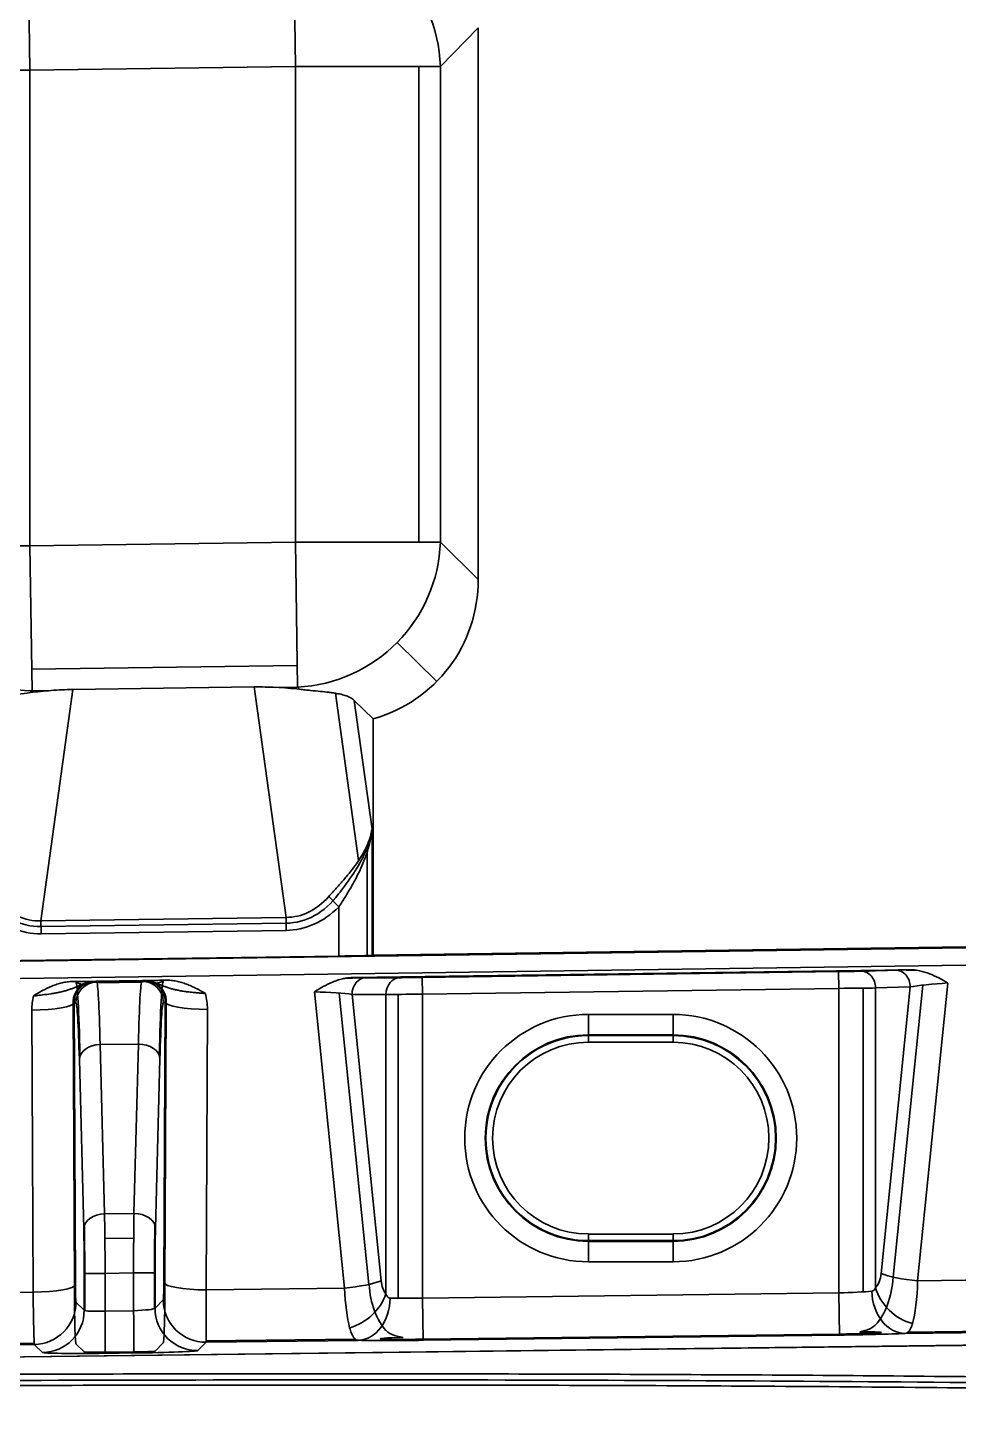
# Model space of a CAD drawing. Header units: millimetres. Extents: x 83 to 1196, y -164 to 735.
# Drawn here: x 287.74 to 309.84, y 95.4 to 128.64 of the extents above; entities that cross this region are included whole.
import ezdxf

# ---------------------------------------------------------------- set-up
doc = ezdxf.new("R2010")
doc.units = ezdxf.units.MM
doc.layers.add('1', color=7, linetype='Continuous', true_color=0xffffff)

msp = doc.modelspace()

# ---------------------------------------------------------------- linework, layer by layer
at = {"layer": '1', "color": 7, "linetype": 'Continuous', "lineweight": 35}
for p, q in [((287.786, 127.633), (287.738, 131.08)), ((294.092, 127.722), (294.043, 131.169)), ((298.439, 128.635), (297.538, 127.722)), ((298.439, 128.635), (298.439, 115.527)), ((284.34, 127.633), (287.786, 127.633)), ((294.092, 127.722), (287.786, 127.633)), ((287.786, 127.633), (287.786, 116.326)), ((294.092, 116.415), (294.092, 127.722)), ((294.092, 127.722), (297.538, 127.722)), ((297.028, 127.722), (297.028, 116.415)), ((297.538, 127.722), (297.538, 116.415)), ((284.34, 116.326), (287.786, 116.326)), ((287.786, 116.326), (294.092, 116.415)), ((287.835, 112.88), (287.786, 116.326)), ((294.092, 116.415), (297.538, 116.415)), ((294.14, 112.969), (294.092, 116.415)), ((297.538, 116.415), (298.439, 115.527)), ((297.453, 113.101), (296.511, 114.03)), ((287.828, 113.39), (294.133, 113.479)), ((287.835, 112.88), (287.791, 112.835)), ((288.29, 112.886), (287.835, 112.88)), ((288.802, 112.91), (288.046, 107.41)), ((288.802, 112.91), (293.114, 112.971)), ((293.87, 107.492), (293.114, 112.971)), ((294.14, 112.969), (293.624, 112.961)), ((294.194, 112.916), (294.14, 112.969)), ((295.048, 112.821), (295.596, 108.845)), ((295.493, 112.65), (295.939, 112.21)), ((295.493, 112.65), (295.915, 109.593)), ((295.939, 106.592), (295.939, 112.21)), ((295.915, 109.593), (295.915, 106.591)), ((295.798, 109.045), (295.798, 106.587)), ((378.831, 107.742), (179.031, 104.927)), ((179.031, 104.923), (378.831, 107.739)), ((294.884, 107.988), (295.127, 107.74)), ((295.127, 106.574), (295.127, 107.74)), ((288.046, 107.41), (293.87, 107.492)), ((288.046, 107.41), (288.05, 107.103)), ((288.048, 107.275), (293.872, 107.357)), ((293.87, 107.492), (293.874, 107.185)), ((179.038, 104.514), (378.838, 107.329)), ((293.874, 107.185), (288.05, 107.103)), ((295.939, 106.592), (324.939, 107.001)), ((295.127, 106.574), (286.751, 106.456)), ((295.939, 106.592), (295.915, 106.591)), ((296.248, 106.057), (295.402, 106.058)), ((295.453, 106.063), (308.679, 106.249)), ((295.782, 106.064), (296.586, 106.064)), ((297.109, 106.068), (307.003, 106.208)), ((297.109, 106.065), (307.003, 106.204)), ((297.114, 105.667), (297.109, 106.068)), ((307.009, 105.806), (307.003, 106.208)), ((307.525, 106.218), (308.35, 106.241)), ((308.741, 106.246), (307.876, 106.221)), ((288.796, 105.969), (291.018, 106.001)), ((288.876, 105.948), (289.061, 105.89)), ((289.325, 105.97), (289.371, 105.955)), ((290.447, 105.97), (289.371, 105.955)), ((289.38, 105.937), (290.438, 105.952)), ((290.447, 105.97), (290.494, 105.986)), ((290.956, 105.977), (290.764, 105.911)), ((295.262, 98.68), (294.545, 105.721)), ((295.842, 98.77), (295.137, 105.694)), ((297.114, 105.667), (307.009, 105.806)), ((307.009, 105.806), (307.009, 98.568)), ((307.589, 105.812), (307.589, 98.593)), ((307.879, 105.816), (308.703, 105.839)), ((307.879, 105.816), (307.879, 98.688)), ((308.703, 105.839), (308.01, 99.027)), ((309.007, 105.883), (308.3, 98.942)), ((309.601, 105.933), (308.88, 98.852)), ((288.841, 98.726), (288.81, 105.43)), ((288.836, 105.465), (288.867, 98.762)), ((288.836, 105.465), (288.876, 105.452)), ((290.956, 105.468), (290.997, 105.481)), ((290.966, 98.813), (290.997, 105.481)), ((290.992, 98.778), (291.023, 105.446)), ((295.439, 105.662), (296.244, 105.662)), ((296.132, 98.855), (295.439, 105.662)), ((296.244, 98.541), (296.244, 105.662)), ((296.534, 98.439), (296.534, 105.663)), ((297.114, 98.444), (297.114, 105.667)), ((287.831, 105.291), (287.862, 98.587)), ((291.971, 98.639), (292.002, 105.307)), ((303.067, 105.185), (301.057, 105.185)), ((303.067, 105.185), (303.067, 104.683)), ((301.057, 104.7), (303.067, 104.7)), ((290.362, 104.482), (289.452, 104.469)), ((289.452, 104.469), (289.557, 100.445)), ((290.257, 100.455), (290.362, 104.482)), ((303.067, 104.683), (301.057, 104.683)), ((301.057, 104.683), (301.057, 104.525)), ((303.067, 104.525), (301.057, 104.525)), ((303.067, 104.683), (303.067, 104.525)), ((288.959, 104.116), (289.064, 100.091)), ((290.769, 100.101), (290.873, 104.128)), ((289.557, 100.445), (290.257, 100.455)), ((290.25, 99.867), (289.565, 99.858)), ((301.057, 99.809), (301.057, 99.966)), ((301.057, 99.966), (303.067, 99.966)), ((301.057, 99.809), (303.067, 99.809)), ((301.057, 99.306), (301.057, 99.809)), ((303.067, 99.792), (301.057, 99.792)), ((303.067, 99.966), (303.067, 99.809)), ((303.067, 99.306), (303.067, 99.809)), ((289.571, 99.03), (290.249, 99.04)), ((290.758, 99.04), (290.249, 99.04)), ((290.249, 98.143), (290.249, 99.04)), ((290.745, 98.192), (290.745, 99.04)), ((290.758, 98.2), (290.758, 99.04)), ((301.057, 99.306), (303.067, 99.306)), ((289.075, 99.03), (289.075, 98.154)), ((289.075, 99.03), (289.571, 99.03)), ((289.088, 98.147), (289.088, 99.03)), ((289.571, 99.03), (289.571, 98.135)), ((308.88, 98.852), (312.923, 98.903)), ((285.754, 98.561), (287.862, 98.587)), ((290.758, 98.2), (290.954, 98.398)), ((291.971, 98.639), (295.262, 98.68)), ((307.009, 98.568), (297.114, 98.444)), ((297.127, 97.44), (297.114, 98.444)), ((307.021, 97.564), (307.009, 98.568)), ((288.879, 98.347), (289.075, 98.154)), ((289.571, 98.135), (290.249, 98.143)), ((290.954, 97.381), (290.758, 97.183)), ((291.775, 97.196), (291.971, 97.394)), ((291.971, 97.394), (295.588, 97.439)), ((291.973, 97.426), (295.515, 97.47)), ((297.118, 97.465), (307.021, 97.589)), ((307.021, 97.564), (297.127, 97.44)), ((308.586, 97.603), (312.958, 97.658)), ((308.655, 97.636), (312.953, 97.69)), ((313.469, 97.366), (190.904, 95.866)), ((313.484, 97.362), (191.658, 95.874)), ((285.309, 97.31), (287.887, 97.342)), ((285.323, 97.342), (287.884, 97.374)), ((287.887, 97.342), (288.083, 97.15)), ((288.879, 97.355), (289.075, 97.162)), ((290.246, 97.164), (289.568, 97.156)), ((289.572, 97.13), (290.249, 97.139))]:
    msp.add_line(p, q, dxfattribs=at)
for centre, radius, start, end in [((301.057, 102.246), 2.94, 89.9999, 269.9999), ((303.067, 102.246), 2.94, 269.9999, 89.9999), ((301.057, 102.246), 2.454, 89.9999, 269.9999), ((303.067, 102.246), 2.454, 269.9999, 89.9999), ((301.057, 102.246), 2.437, 89.9999, 270), ((301.057, 102.246), 2.279, 89.9999, 269.9999), ((303.067, 102.246), 2.437, 270, 89.9999), ((303.067, 102.246), 2.279, 269.9999, 89.9999)]:
    msp.add_arc(centre, radius, start, end, dxfattribs=at)
for centre, major_axis, ratio, start_param, end_param in [((294.092, 127.722), (2.492, -2.457), 0.969883, 0.793654, 2.347939), ((287.786, 116.326), (-2.492, 2.457), 0.969883, 0.793654, 2.347939), ((294.092, 116.415), (-2.457, -2.492), 0.970682, 0.807304, 2.334289), ((294.885, 115.633), (2.567, -2.532), 0.970682, 5.776976, 7.046678), ((288.518, 112.334), (2.233, 0.111), 0.252964, 1.660403, 1.889621), ((293.36, 112.402), (-2.224, 0.034), 0.255118, 4.33228, 4.597407), ((293.564, 110.926), (-0.491, 3.557), 0.612757, 3.058346, 3.690934), ((288.314, 110.852), (0.49, 3.565), 0.611301, 2.591963, 3.243441), ((288.402, 111.494), (0.56, 4.073), 0.535129, 2.71665, 3.23415), ((293.476, 111.565), (-0.561, 4.061), 0.536594, 3.065935, 3.566215), ((293.476, 111.565), (-0.602, 4.365), 0.612757, 3.065935, 3.566215), ((288.402, 111.494), (0.602, 4.376), 0.611301, 2.71665, 3.23415), ((295.127, 106.581), (0.8, 0.011), 0.008555, 4.712269, 6.108532), ((294.53, 106.041), (1.009, 0.014), 0.008666, 5.545918, 6.80991), ((295.787, 105.662), (0, 0.402), 0.866025, 0.017111, 1.571447), ((294.566, 106.041), (1.412, 0.02), 0.008666, 0.533194, 0.891584), ((296.592, 105.662), (0, 0.402), 0.866025, 0.017111, 1.571447), ((297.114, 106.074), (1.005, 0.014), 0.008555, 3.67272, 4.706689), ((297.109, 106.074), (0.603, 0.008), 0.008555, 3.665071, 4.712269), ((307.009, 106.213), (1.005, 0.014), 0.008555, 4.706689, 5.753561), ((307.003, 106.213), (0.603, 0.008), 0.008555, 4.712269, 5.759466), ((307.531, 105.816), (-0.012, 0.402), 0.865935, 4.687378, 6.266079), ((309.569, 106.253), (1.416, 0.02), 0.008641, 2.250131, 2.60815), ((308.355, 105.839), (-0.012, 0.402), 0.865935, 4.687378, 6.266079), ((309.616, 106.254), (1.012, 0.014), 0.008641, 2.614623, 3.861248), ((289.312, 105.473), (-0.313, 0.395), 0.995047, 6.080405, 7.269094), ((289.339, 105.465), (-0.326, 0.39), 0.984962, 5.608215, 7.164724), ((289.378, 105.452), (0.15, 0.48), 0.999624, 0.317237, 1.873747), ((288.874, 100.923), (0, 5.025), 0.026194, 5.421788, 6.272496), ((289.377, 100.93), (-0.007, 5.025), 0.022354, 5.493876, 6.27491), ((290.455, 100.945), (-0.007, 5.025), 0.024782, 0.008868, 0.789902), ((290.454, 105.468), (-0.162, 0.476), 0.999618, 4.384026, 5.968661), ((290.494, 105.481), (0.321, 0.394), 0.984785, 5.389761, 6.974396), ((290.521, 105.49), (0.309, 0.399), 0.994995, 0.211724, 0.531318), ((290.521, 105.49), (0.309, 0.399), 0.994995, 5.284195, 6.494639), ((290.958, 100.952), (0, 5.025), 0.026177, 0.011466, 0.865283), ((290.494, 105.307), (0.926, 1.196), 0.994995, 5.369171, 5.621921), ((294.571, 105.639), (-1.012, 0.022), 0.08011, 3.683929, 4.740064), ((307.009, 105.811), (1.005, 0.008), 0.005134, 4.712346, 5.759543), ((309.575, 105.851), (1.016, 0.062), 0.079264, 1.540411, 2.596175), ((289.339, 105.29), (-0.94, 1.185), 0.995047, 0.677735, 0.902278), ((287.831, 105.465), (1.005, 0.005), 0.173633, 4.711402, 6.256601), ((288.875, 100.93), (0, 4.523), 0.026194, 5.493961, 6.274995), ((290.958, 100.945), (0, 4.523), 0.026177, 0.008922, 0.789957), ((292.002, 105.481), (-1.005, 0.005), 0.173634, 0.026584, 1.571412), ((297.114, 105.672), (1.005, 0.008), 0.005134, 3.665148, 4.712346), ((301.057, 105.185), (0, 0.502), 0.000002, 1.570796, 3.106686), ((289.461, 104.116), (0.502, 0.013), 0.704189, 1.571013, 3.104716), ((290.371, 104.128), (-0.502, 0.013), 0.703705, 3.178444, 4.749154), ((289.566, 100.091), (0.502, 0.013), 0.704189, 1.571013, 3.104716), ((289.538, 99.03), (-0.007, 2.01), 0.016593, 4.712733, 5.493768), ((290.295, 99.04), (-0.007, 2.01), 0.022688, 0.789829, 1.570863), ((290.267, 100.101), (-0.502, 0.013), 0.703705, 3.178444, 4.749154), ((289.036, 99.03), (0, 1.508), 0.026194, 4.712926, 5.493961), ((289.035, 99.022), (0, 2.01), 0.026194, 4.716285, 5.320137), ((290.797, 99.047), (0, 2.01), 0.026177, 0.971133, 1.574434), ((290.797, 99.04), (0, 1.508), 0.026177, 0.789957, 1.570991), ((287.862, 98.762), (1.005, 0.005), 0.173633, 4.711402, 6.256601), ((288.88, 98.862), (0, 1.508), 0.026182, 1.660593, 3.110573), ((288.88, 98.849), (0, 0.503), 0.026182, 1.74563, 3.115896), ((290.954, 98.901), (0, 0.503), 0.026186, 3.16795, 4.538216), ((290.953, 98.888), (0, 1.508), 0.026186, 3.172003, 4.639711), ((291.971, 98.813), (-1.005, 0.005), 0.173634, 0.026584, 1.571412), ((295.262, 98.855), (-1, -0.102), 0.172751, 1.553028, 2.609159), ((296.706, 98.96), (0.009, 1.508), 0.576459, 1.700805, 2.59259), ((296.417, 98.946), (0.003, 0.503), 0.576459, 1.756167, 2.509925), ((307.724, 99.11), (0.003, 0.503), 0.578064, 3.717129, 4.548844), ((307.432, 99.096), (0.01, 1.508), 0.578064, 3.69193, 4.614076), ((308.88, 99.027), (1, -0.102), 0.172787, 3.674031, 4.729791), ((308.594, 99.11), (-0.012, 1.507), 0.191124, 3.707005, 4.53872), ((287.875, 98.849), (-0.013, 1.507), 0.010336, 1.745343, 3.115609), ((291.959, 98.398), (-0.713, 0.708), 0.99931, 0.782372, 2.365019), ((291.958, 98.901), (-0.013, 1.507), 0.007123, 3.167649, 4.537916), ((295.547, 98.946), (-0.012, 1.507), 0.193802, 1.746145, 2.499902), ((295.374, 98.541), (-0.793, -0.617), 0.728485, 1.064822, 2.323474), ((295.575, 98.444), (-0.019, -1.005), 0.765761, 0.040476, 1.584934), ((297.114, 98.497), (1.005, 0.025), 0.052036, 3.838773, 4.71108), ((307.009, 98.621), (1.005, 0.025), 0.052036, 4.71108, 5.603576), ((308.574, 98.608), (0.045, -1.004), 0.778332, 4.677497, 6.241725), ((308.749, 98.688), (0.746, -0.673), 0.757522, 4.014064, 5.322433), ((287.875, 98.347), (0.704, 0.717), 0.999327, 3.930624, 5.488207), ((288.07, 98.154), (0.704, 0.717), 0.999327, 3.930624, 5.488207), ((289.577, 98.174), (0.502, 0.019), 0.077993, 3.16482, 4.697219), ((289.559, 98.135), (-0.012, 1.005), 0.012216, 3.167621, 4.71224), ((290.255, 98.183), (0.502, 0.019), 0.077993, 4.697219, 6.254053), ((290.237, 98.143), (-0.012, 1.005), 0.012216, 3.167621, 4.71224), ((291.762, 98.2), (-0.713, 0.708), 0.99931, 0.782372, 2.365019), ((297.127, 97.492), (2.01, 0.025), 0.026031, 3.839755, 4.712062), ((297.114, 97.491), (1.005, 0.013), 0.026031, 2.046053, 4.715427), ((307.009, 97.615), (1.005, 0.013), 0.026031, 4.72428, 7.332947), ((307.021, 97.616), (2.01, 0.025), 0.026031, 4.712062, 5.604558), ((289.59, 97.17), (1.507, 0.019), 0.026031, 3.167446, 4.699845), ((289.577, 97.169), (0.502, 0.006), 0.026031, 3.164302, 4.69389), ((290.255, 97.177), (0.502, 0.006), 0.026031, 4.69389, 6.258848), ((290.268, 97.178), (1.507, 0.019), 0.026031, 4.699845, 6.256679)]:
    msp.add_ellipse(centre, major_axis=major_axis, ratio=ratio, start_param=start_param, end_param=end_param, dxfattribs=at)
for points, knots in [([(287.791, 112.835), (287.693, 112.822), (287.599, 112.811), (287.422, 112.792), (287.339, 112.783), (287.18, 112.767), (287.106, 112.759), (287.019, 112.748), (287.002, 112.746), (286.969, 112.742), (286.919, 112.735), (286.873, 112.728), (286.786, 112.713), (286.733, 112.703), (286.636, 112.678), (286.593, 112.665), (286.536, 112.642), (286.518, 112.634), (286.484, 112.618), (286.468, 112.609), (286.425, 112.583), (286.4, 112.563), (286.38, 112.543)], [0, 0, 0, 0, 0.125, 0.125, 0.25, 0.25, 0.375, 0.375, 0.40625, 0.40625, 0.4375, 0.5, 0.5, 0.625, 0.625, 0.75, 0.75, 0.8125, 0.8125, 0.875, 0.875, 1, 1, 1, 1]), ([(288.802, 112.91), (288.714, 112.909), (288.628, 112.906), (288.457, 112.898), (288.373, 112.892), (288.29, 112.886)], [0, 0, 0, 0, 0.5, 0.5, 1, 1, 1, 1]), ([(293.624, 112.961), (293.541, 112.965), (293.458, 112.968), (293.288, 112.971), (293.201, 112.972), (293.114, 112.971)], [0, 0, 0, 0, 0.5, 0.5, 1, 1, 1, 1]), ([(295.493, 112.65), (295.473, 112.669), (295.45, 112.687), (295.396, 112.72), (295.365, 112.735), (295.295, 112.763), (295.256, 112.776), (295.168, 112.798), (295.119, 112.809), (295.051, 112.82), (295.037, 112.822), (295.009, 112.827), (294.966, 112.833), (294.92, 112.839), (294.825, 112.851), (294.758, 112.858), (294.613, 112.873), (294.536, 112.88), (294.412, 112.892), (294.37, 112.896), (294.283, 112.906), (294.239, 112.911), (294.194, 112.916)], [0, 0, 0, 0, 0.125, 0.125, 0.25, 0.25, 0.375, 0.375, 0.5, 0.5, 0.53125, 0.53125, 0.5625, 0.625, 0.625, 0.75, 0.75, 0.875, 0.875, 0.9375, 0.9375, 1, 1, 1, 1]), ([(294.884, 107.988), (294.945, 108.055), (295.005, 108.122), (295.096, 108.222), (295.126, 108.256), (295.185, 108.323), (295.214, 108.356), (295.3, 108.456), (295.355, 108.522), (295.46, 108.655), (295.51, 108.721), (295.581, 108.822), (295.604, 108.856), (295.647, 108.923), (295.668, 108.957), (295.697, 109.008), (295.707, 109.025), (295.726, 109.058), (295.753, 109.109), (295.777, 109.159), (295.822, 109.259), (295.847, 109.325), (295.878, 109.425), (295.892, 109.476), (295.902, 109.526), (295.909, 109.56), (295.912, 109.577), (295.915, 109.593)], [0, 0, 0, 0, 0.125, 0.125, 0.1875, 0.1875, 0.25, 0.25, 0.375, 0.375, 0.5, 0.5, 0.5625, 0.5625, 0.625, 0.625, 0.65625, 0.65625, 0.6875, 0.75, 0.75, 0.875, 0.875, 0.9375, 0.96875, 0.96875, 1, 1, 1, 1]), ([(295.121, 108.05), (295.136, 108.07), (295.151, 108.09), (295.289, 108.274), (295.408, 108.437), (295.618, 108.764), (295.71, 108.93), (295.847, 109.26), (295.894, 109.427), (295.915, 109.593)], [0, 0, 0, 0, 0.039781, 0.039781, 0.359854, 0.359854, 0.679927, 0.679927, 1, 1, 1, 1]), ([(295.915, 109.593), (295.913, 109.574), (295.91, 109.554), (295.905, 109.515), (295.897, 109.457), (295.874, 109.321), (295.845, 109.204), (295.812, 109.088), (295.8, 109.049), (295.774, 108.972), (295.76, 108.933), (295.716, 108.816), (295.684, 108.738), (295.613, 108.583), (295.575, 108.506), (295.495, 108.352), (295.452, 108.276), (295.386, 108.161), (295.363, 108.123), (295.317, 108.046), (295.294, 108.008), (295.223, 107.893), (295.175, 107.816), (295.127, 107.74)], [0, 0, 0, 0, 0.03125, 0.03125, 0.0625, 0.125, 0.25, 0.25, 0.3125, 0.3125, 0.375, 0.375, 0.5, 0.5, 0.625, 0.625, 0.75, 0.75, 0.8125, 0.8125, 0.875, 0.875, 1, 1, 1, 1]), ([(295.453, 106.063), (295.411, 106.062), (295.37, 106.059), (295.289, 106.048), (295.249, 106.041), (295.169, 106.022), (295.129, 106.01), (295.051, 105.984), (295.013, 105.97), (294.899, 105.923), (294.826, 105.886), (294.719, 105.827), (294.666, 105.797), (294.614, 105.764), (294.58, 105.743), (294.562, 105.732), (294.545, 105.721)], [0, 0, 0, 0, 0.125, 0.125, 0.25, 0.25, 0.375, 0.375, 0.5, 0.5, 0.75, 0.75, 0.875, 0.9375, 0.9375, 1, 1, 1, 1]), ([(309.601, 105.933), (309.583, 105.944), (309.566, 105.954), (309.53, 105.975), (309.477, 106.005), (309.423, 106.035), (309.313, 106.091), (309.239, 106.125), (309.124, 106.169), (309.085, 106.182), (309.005, 106.206), (308.965, 106.216), (308.885, 106.233), (308.844, 106.239), (308.762, 106.248), (308.721, 106.25), (308.679, 106.249)], [0, 0, 0, 0, 0.0625, 0.0625, 0.125, 0.25, 0.25, 0.5, 0.5, 0.625, 0.625, 0.75, 0.75, 0.875, 0.875, 1, 1, 1, 1]), ([(287.867, 105.627), (287.885, 105.629), (287.903, 105.63), (287.939, 105.634), (287.957, 105.636), (288.011, 105.642), (288.046, 105.646), (288.151, 105.659), (288.219, 105.668), (288.32, 105.683), (288.353, 105.689), (288.417, 105.7), (288.448, 105.706), (288.51, 105.719), (288.54, 105.726), (288.599, 105.741), (288.627, 105.749), (288.683, 105.765), (288.71, 105.774), (288.764, 105.793), (288.79, 105.803), (288.842, 105.823), (288.868, 105.834), (288.92, 105.856), (288.946, 105.867), (288.999, 105.89), (289.026, 105.901), (289.081, 105.922), (289.11, 105.932), (289.169, 105.949), (289.199, 105.956), (289.245, 105.964), (289.261, 105.966), (289.293, 105.969), (289.309, 105.969), (289.325, 105.97)], [0, 0, 0, 0, 0.03125, 0.03125, 0.0625, 0.0625, 0.125, 0.125, 0.25, 0.25, 0.3125, 0.3125, 0.375, 0.375, 0.4375, 0.4375, 0.5, 0.5, 0.5625, 0.5625, 0.625, 0.625, 0.6875, 0.6875, 0.75, 0.75, 0.8125, 0.8125, 0.875, 0.875, 0.9375, 0.9375, 0.96875, 0.96875, 1, 1, 1, 1]), ([(288.796, 105.969), (288.754, 105.969), (288.712, 105.965), (288.629, 105.955), (288.588, 105.947), (288.507, 105.928), (288.466, 105.916), (288.386, 105.89), (288.347, 105.876), (288.231, 105.829), (288.156, 105.792), (288.046, 105.733), (287.992, 105.702), (287.938, 105.67), (287.903, 105.649), (287.885, 105.638), (287.867, 105.627)], [0, 0, 0, 0, 0.125, 0.125, 0.25, 0.25, 0.375, 0.375, 0.5, 0.5, 0.75, 0.75, 0.875, 0.9375, 0.9375, 1, 1, 1, 1]), ([(289.325, 105.97), (289.322, 105.97), (289.319, 105.97), (289.313, 105.97), (289.31, 105.97), (289.301, 105.97), (289.295, 105.97), (289.274, 105.97), (289.259, 105.97), (289.226, 105.97), (289.208, 105.971), (289.169, 105.971), (289.148, 105.971), (289.081, 105.971), (289.031, 105.971), (288.921, 105.97), (288.861, 105.97), (288.796, 105.969)], [0, 0, 0, 0, 0.03125, 0.03125, 0.0625, 0.0625, 0.125, 0.125, 0.25, 0.25, 0.375, 0.375, 0.5, 0.5, 0.75, 0.75, 1, 1, 1, 1]), ([(290.494, 105.986), (290.508, 105.987), (290.54, 105.988), (290.615, 105.991), (290.731, 105.994), (290.875, 105.997), (290.983, 106), (291.018, 106.001)], [0, 0, 0, 0, 0.225148, 0.450296, 0.675445, 0.900593, 1, 1, 1, 1]), ([(290.494, 105.986), (290.502, 105.986), (290.517, 105.986), (290.54, 105.985), (290.562, 105.984), (290.584, 105.981), (290.605, 105.978), (290.626, 105.974), (290.646, 105.97), (290.666, 105.966), (290.693, 105.959), (290.727, 105.949), (290.768, 105.935), (290.808, 105.92), (290.859, 105.9), (290.921, 105.875), (290.997, 105.845), (291.079, 105.817), (291.162, 105.792), (291.246, 105.772), (291.333, 105.754), (291.429, 105.738), (291.536, 105.723), (291.618, 105.714), (291.668, 105.709), (291.682, 105.707), (291.697, 105.706), (291.713, 105.705), (291.728, 105.703), (291.743, 105.702), (291.759, 105.7), (291.775, 105.699), (291.79, 105.697), (291.806, 105.696), (291.822, 105.695), (291.839, 105.693), (291.855, 105.692), (291.872, 105.691), (291.888, 105.69), (291.905, 105.688), (291.922, 105.687), (291.939, 105.686), (291.95, 105.685), (291.956, 105.685)], [0, 0, 0, 0, 0.015062, 0.02999, 0.044762, 0.059363, 0.073777, 0.087994, 0.102007, 0.115808, 0.129398, 0.158951, 0.188888, 0.21918, 0.249821, 0.307408, 0.368538, 0.433328, 0.501938, 0.557815, 0.617736, 0.681743, 0.749869, 0.822145, 0.83098, 0.839873, 0.848825, 0.857834, 0.866902, 0.876029, 0.885215, 0.89446, 0.903763, 0.913126, 0.922547, 0.932026, 0.941564, 0.95116, 0.960813, 0.970524, 0.980293, 0.990118, 1, 1, 1, 1]), ([(291.955, 105.689), (291.953, 105.689), (291.95, 105.69), (291.945, 105.692), (291.943, 105.693), (291.936, 105.697), (291.931, 105.699), (291.918, 105.707), (291.909, 105.712), (291.881, 105.727), (291.863, 105.737), (291.808, 105.767), (291.772, 105.787), (291.697, 105.824), (291.66, 105.842), (291.583, 105.875), (291.545, 105.891), (291.467, 105.921), (291.427, 105.934), (291.367, 105.951), (291.347, 105.957), (291.307, 105.967), (291.286, 105.972), (291.225, 105.984), (291.184, 105.991), (291.101, 105.999), (291.06, 106.001), (291.018, 106.001)], [0, 0, 0, 0, 0.007813, 0.007813, 0.015625, 0.015625, 0.03125, 0.03125, 0.0625, 0.0625, 0.125, 0.125, 0.25, 0.25, 0.375, 0.375, 0.5, 0.5, 0.625, 0.625, 0.6875, 0.6875, 0.75, 0.75, 0.875, 0.875, 1, 1, 1, 1]), ([(296.345, 98.444), (296.339, 98.444), (296.334, 98.445), (296.323, 98.447), (296.318, 98.449), (296.307, 98.454), (296.303, 98.457), (296.293, 98.464), (296.289, 98.468), (296.276, 98.481), (296.269, 98.491), (296.259, 98.509), (296.255, 98.515), (296.249, 98.528), (296.247, 98.534), (296.244, 98.541)], [0, 0, 0, 0, 0.125, 0.125, 0.25, 0.25, 0.375, 0.375, 0.5, 0.5, 0.75, 0.75, 0.875, 0.875, 1, 1, 1, 1]), ([(307.879, 98.688), (307.874, 98.676), (307.869, 98.666), (307.856, 98.647), (307.849, 98.639), (307.835, 98.625), (307.827, 98.619), (307.814, 98.613), (307.81, 98.611), (307.801, 98.609), (307.796, 98.608), (307.791, 98.608)], [0, 0, 0, 0, 0.25, 0.25, 0.5, 0.5, 0.75, 0.75, 0.875, 0.875, 1, 1, 1, 1]), ([(295.588, 97.439), (295.577, 97.44), (295.566, 97.442), (295.546, 97.45), (295.536, 97.455), (295.516, 97.469), (295.507, 97.477), (295.493, 97.492), (295.488, 97.497), (295.479, 97.508), (295.475, 97.514), (295.454, 97.546), (295.438, 97.576), (295.408, 97.648), (295.395, 97.69), (295.382, 97.737)], [0, 0, 0, 0, 0.125, 0.125, 0.25, 0.25, 0.375, 0.375, 0.4375, 0.4375, 0.5, 0.5, 0.75, 0.75, 1, 1, 1, 1]), ([(307.88, 97.808), (307.868, 97.795), (307.855, 97.784), (307.785, 97.727), (307.713, 97.694), (307.59, 97.66), (307.55, 97.652), (307.509, 97.644)], [0, 0, 0, 0, 0.142929, 0.142929, 0.738583, 0.738583, 1, 1, 1, 1]), ([(308.759, 97.839), (308.753, 97.82), (308.748, 97.803), (308.736, 97.77), (308.73, 97.755), (308.717, 97.726), (308.711, 97.713), (308.697, 97.689), (308.69, 97.678), (308.669, 97.648), (308.638, 97.618), (308.604, 97.605), (308.586, 97.603)], [0, 0, 0, 0, 0.125, 0.125, 0.25, 0.25, 0.375, 0.375, 0.5, 0.5, 0.75, 1, 1, 1, 1]), ([(296.654, 97.509), (296.603, 97.516), (296.555, 97.524), (296.424, 97.557), (296.351, 97.589), (296.275, 97.647), (296.259, 97.661), (296.245, 97.677)], [0, 0, 0, 0, 0.286294, 0.286294, 0.83308, 0.83308, 1, 1, 1, 1]), ([(182.371, 95.402), (187.855, 95.464), (193.339, 95.526), (204.308, 95.648), (209.793, 95.708), (220.761, 95.826), (226.246, 95.884), (234.472, 95.967), (237.214, 95.994), (242.698, 96.048), (245.44, 96.074), (250.924, 96.124), (253.666, 96.148), (259.149, 96.195), (261.891, 96.217), (267.375, 96.259), (270.116, 96.278), (275.599, 96.313), (278.34, 96.329), (283.823, 96.354), (286.564, 96.364), (292.045, 96.377), (294.785, 96.379), (298.894, 96.374), (300.263, 96.371), (303.002, 96.361), (304.371, 96.354), (307.109, 96.336), (308.477, 96.325), (311.214, 96.296), (312.582, 96.279), (313.95, 96.258)], [0, 0, 0, 0, 0.125, 0.125, 0.25, 0.25, 0.375, 0.375, 0.4375, 0.4375, 0.5, 0.5, 0.5625, 0.5625, 0.625, 0.625, 0.6875, 0.6875, 0.75, 0.75, 0.8125, 0.8125, 0.875, 0.875, 0.90625, 0.90625, 0.9375, 0.9375, 0.96875, 0.96875, 1, 1, 1, 1]), ([(313.898, 96.386), (309.778, 96.447), (305.652, 96.476), (297.171, 96.504), (292.816, 96.501), (279.749, 96.464), (271.034, 96.403), (253.602, 96.259), (244.884, 96.173), (231.807, 96.037), (227.448, 95.989), (218.73, 95.894), (214.37, 95.846), (200.805, 95.698), (191.598, 95.598), (182.392, 95.498)], [0, 0, 0, 0, 0.094231, 0.094231, 0.193635, 0.193635, 0.392443, 0.392443, 0.59125, 0.59125, 0.690654, 0.690654, 0.790058, 0.790058, 1, 1, 1, 1]), ([(190.381, 95.766), (195.528, 95.824), (200.675, 95.881), (210.969, 95.993), (216.116, 96.049), (226.41, 96.157), (231.557, 96.209), (239.276, 96.285), (241.849, 96.31), (246.996, 96.358), (249.569, 96.382), (254.715, 96.427), (257.288, 96.449), (262.433, 96.49), (265.006, 96.51), (270.151, 96.547), (272.724, 96.564), (277.868, 96.594), (280.44, 96.607), (285.583, 96.628), (288.155, 96.636), (293.297, 96.645), (295.867, 96.645), (299.722, 96.638), (301.007, 96.635), (303.575, 96.624), (304.86, 96.618), (307.428, 96.6), (308.711, 96.589), (311.278, 96.562), (312.561, 96.546), (313.844, 96.527)], [0, 0, 0, 0, 0.125, 0.125, 0.25, 0.25, 0.375, 0.375, 0.4375, 0.4375, 0.5, 0.5, 0.5625, 0.5625, 0.625, 0.625, 0.6875, 0.6875, 0.75, 0.75, 0.8125, 0.8125, 0.875, 0.875, 0.90625, 0.90625, 0.9375, 0.9375, 0.96875, 0.96875, 1, 1, 1, 1])]:
    msp.add_open_spline(points, degree=3, knots=knots, dxfattribs=at)

doc.saveas('drawing.dxf')
